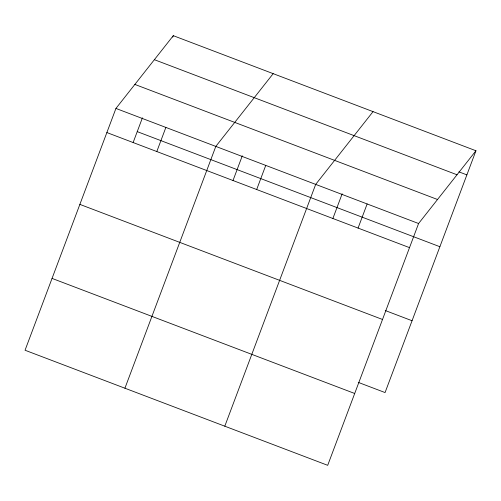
<?xml version="1.0" encoding="UTF-8"?>
<svg xmlns="http://www.w3.org/2000/svg" width="501" height="501" viewBox="0 0 501 501"><rect width="100%" height="100%" fill="white"/><g stroke="black" fill="none" stroke-linecap="round" stroke-linejoin="round"><path stroke-width="0.75" d="M115.938 108.435L25.05 350.243L327.698 465.323L418.585 223.515L475.95 150.757L173.302 35.677L115.938 108.435L418.585 223.515M133.141 142.516L142.416 117.848M172.751 37.137L173.302 35.677M156.807 151.546L165.875 127.423M124.924 388.219L215.812 146.411L273.177 73.653M233.015 180.498L242.29 155.824M256.681 189.522L265.749 165.399M224.799 426.194L315.686 184.387L373.051 111.629M332.889 218.474L342.164 193.799M358.071 228.074L367.139 203.951M475.95 150.757L385.062 392.565L358.246 382.369M458.91 171.849L466.882 174.88M154.371 59.688L457.018 174.768M134.869 84.425L437.517 199.504M137.236 131.631L439.884 246.717M106.876 132.558L409.517 247.638M385.25 310.532L412.06 320.734M79.872 204.389L382.52 319.475M52.054 278.406L354.702 393.485"/></g></svg>
